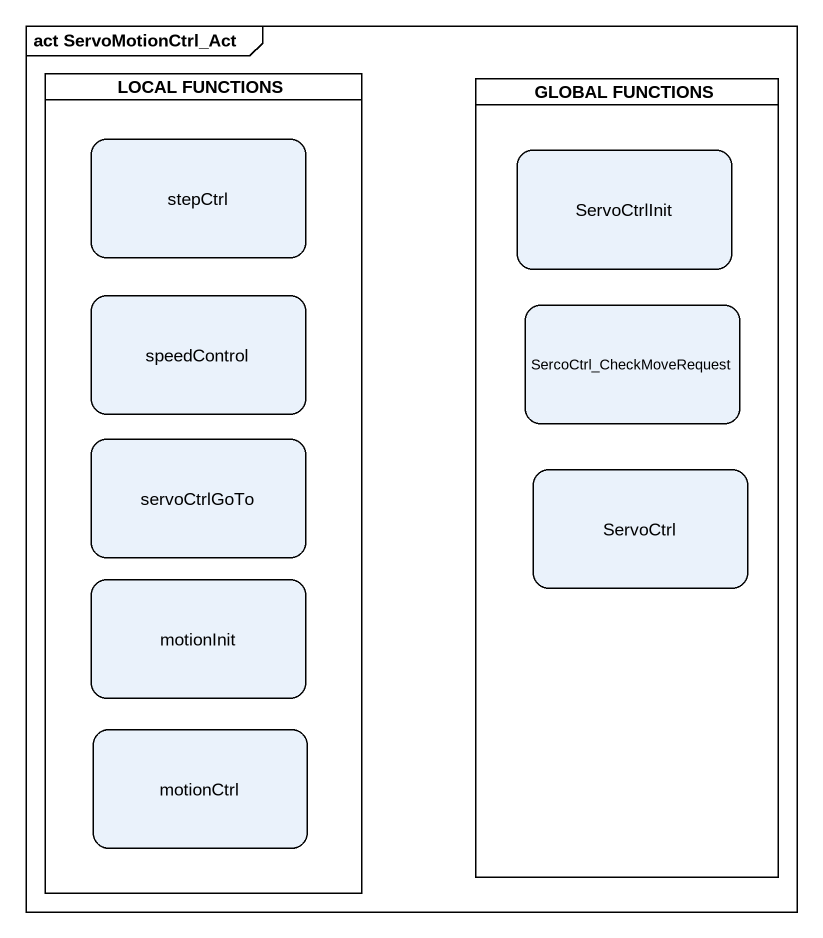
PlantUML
@startuml
mainframe act ServoMotionCtrl_Act
hide empty description
state "LOCAL FUNCTIONS" as LOCAL_FUNCTIONS <<partition>> {
  state stepCtrl
  state speedControl
  state servoCtrlGoTo
  state motionInit
  state motionCtrl
}
state "GLOBAL FUNCTIONS" as GLOBAL_FUNCTIONS <<partition>> {
  state ServoCtrlInit
  state SercoCtrl_CheckMoveRequest
  state ServoCtrl
}
@enduml
